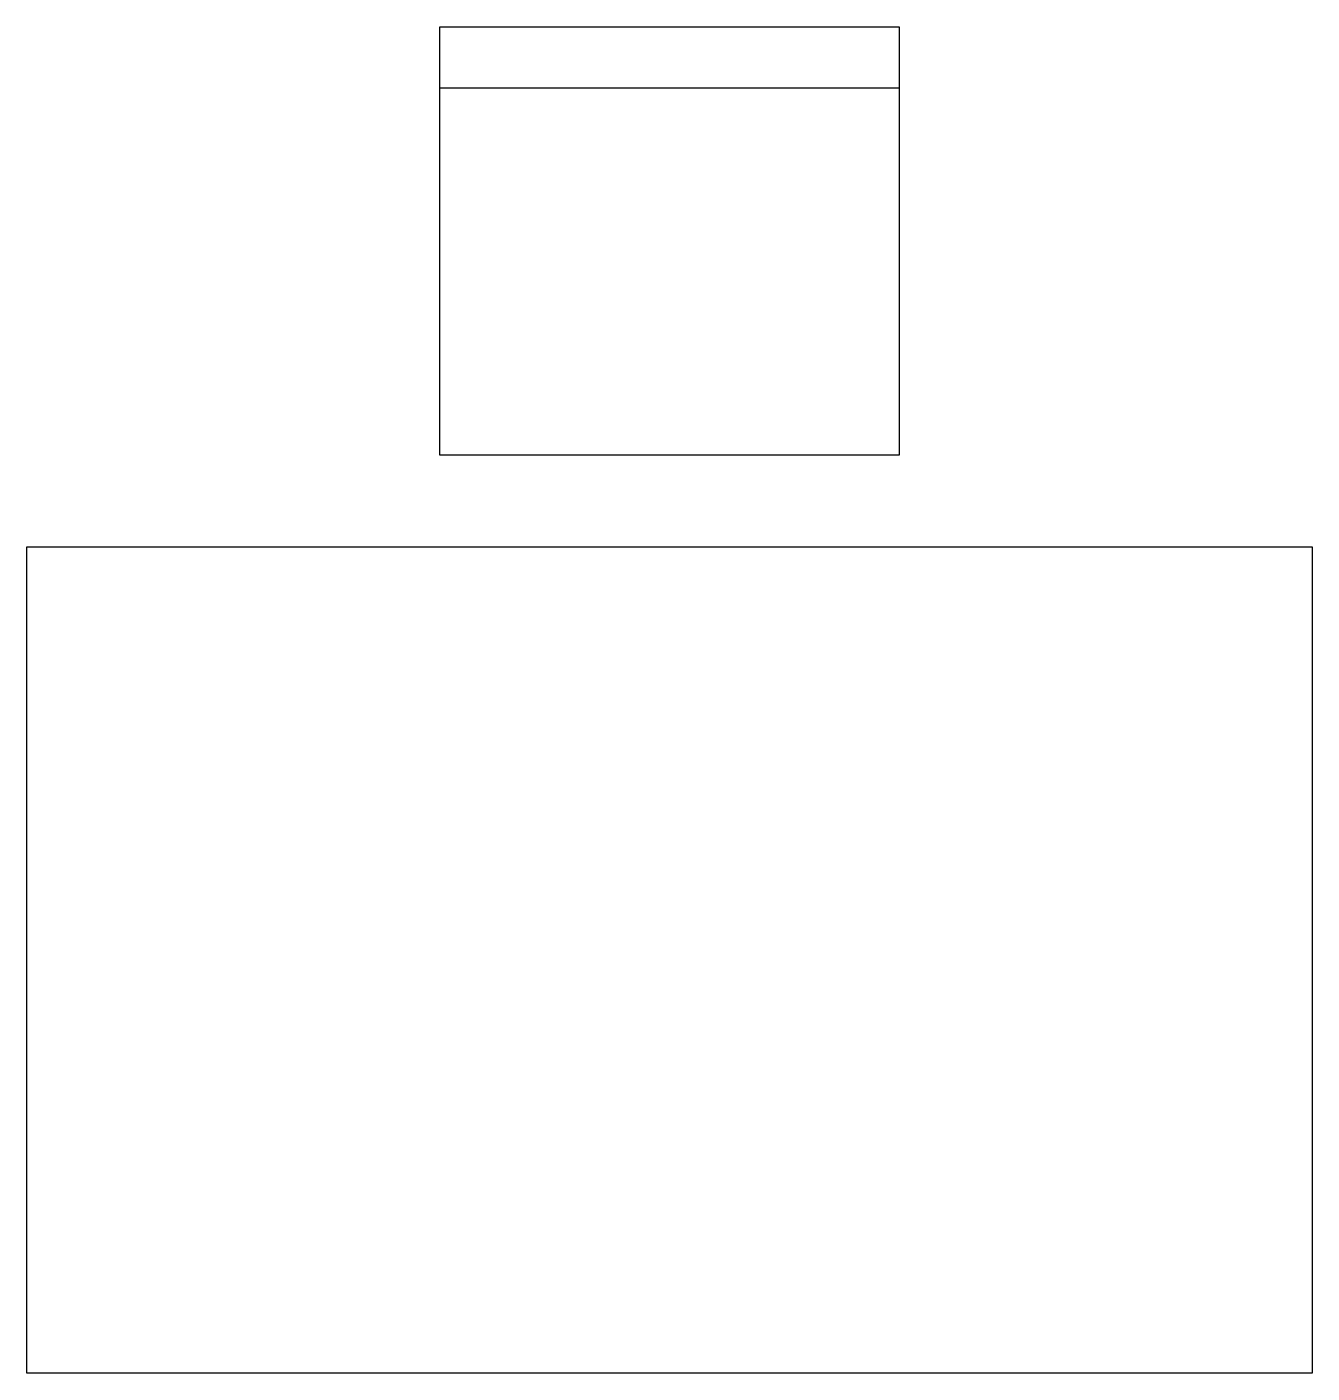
# Model space of a CAD drawing. Header units: millimetres. Extents: x 3423 to 3529, y 2949 to 3061.
import ezdxf

# ---------------------------------------------------------------- set-up
doc = ezdxf.new("R2010")
doc.units = ezdxf.units.MM

msp = doc.modelspace()

# ---------------------------------------------------------------- linework, layer by layer
at = {"linetype": 'Continuous'}
for p, q in [((3457.08, 3025.26), (3457.08, 3060.7)), ((3457.08, 3060.7), (3495.06, 3060.7)), ((3495.06, 3060.7), (3495.06, 3025.26)), ((3495.06, 3055.64), (3457.08, 3055.64)), ((3495.06, 3025.26), (3457.08, 3025.26)), ((3422.9, 2949.31), (3422.9, 3017.67)), ((3422.9, 3017.67), (3529.23, 3017.67)), ((3529.23, 3017.67), (3529.23, 2949.31)), ((3529.23, 2949.31), (3422.9, 2949.31))]:
    msp.add_line(p, q, dxfattribs=at)

doc.saveas('drawing.dxf')
